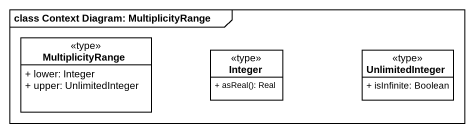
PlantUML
@startuml
mainframe class Context Diagram: MultiplicityRange
hide circle
hide empty members
skinparam classAttributeIconSize 0
class MultiplicityRange <<type>> {
  + lower: Integer
  + upper: UnlimitedInteger
}
class Integer <<type>> {
  + asReal(): Real
}
class UnlimitedInteger <<type>> {
  + isInfinite: Boolean
}
@enduml
